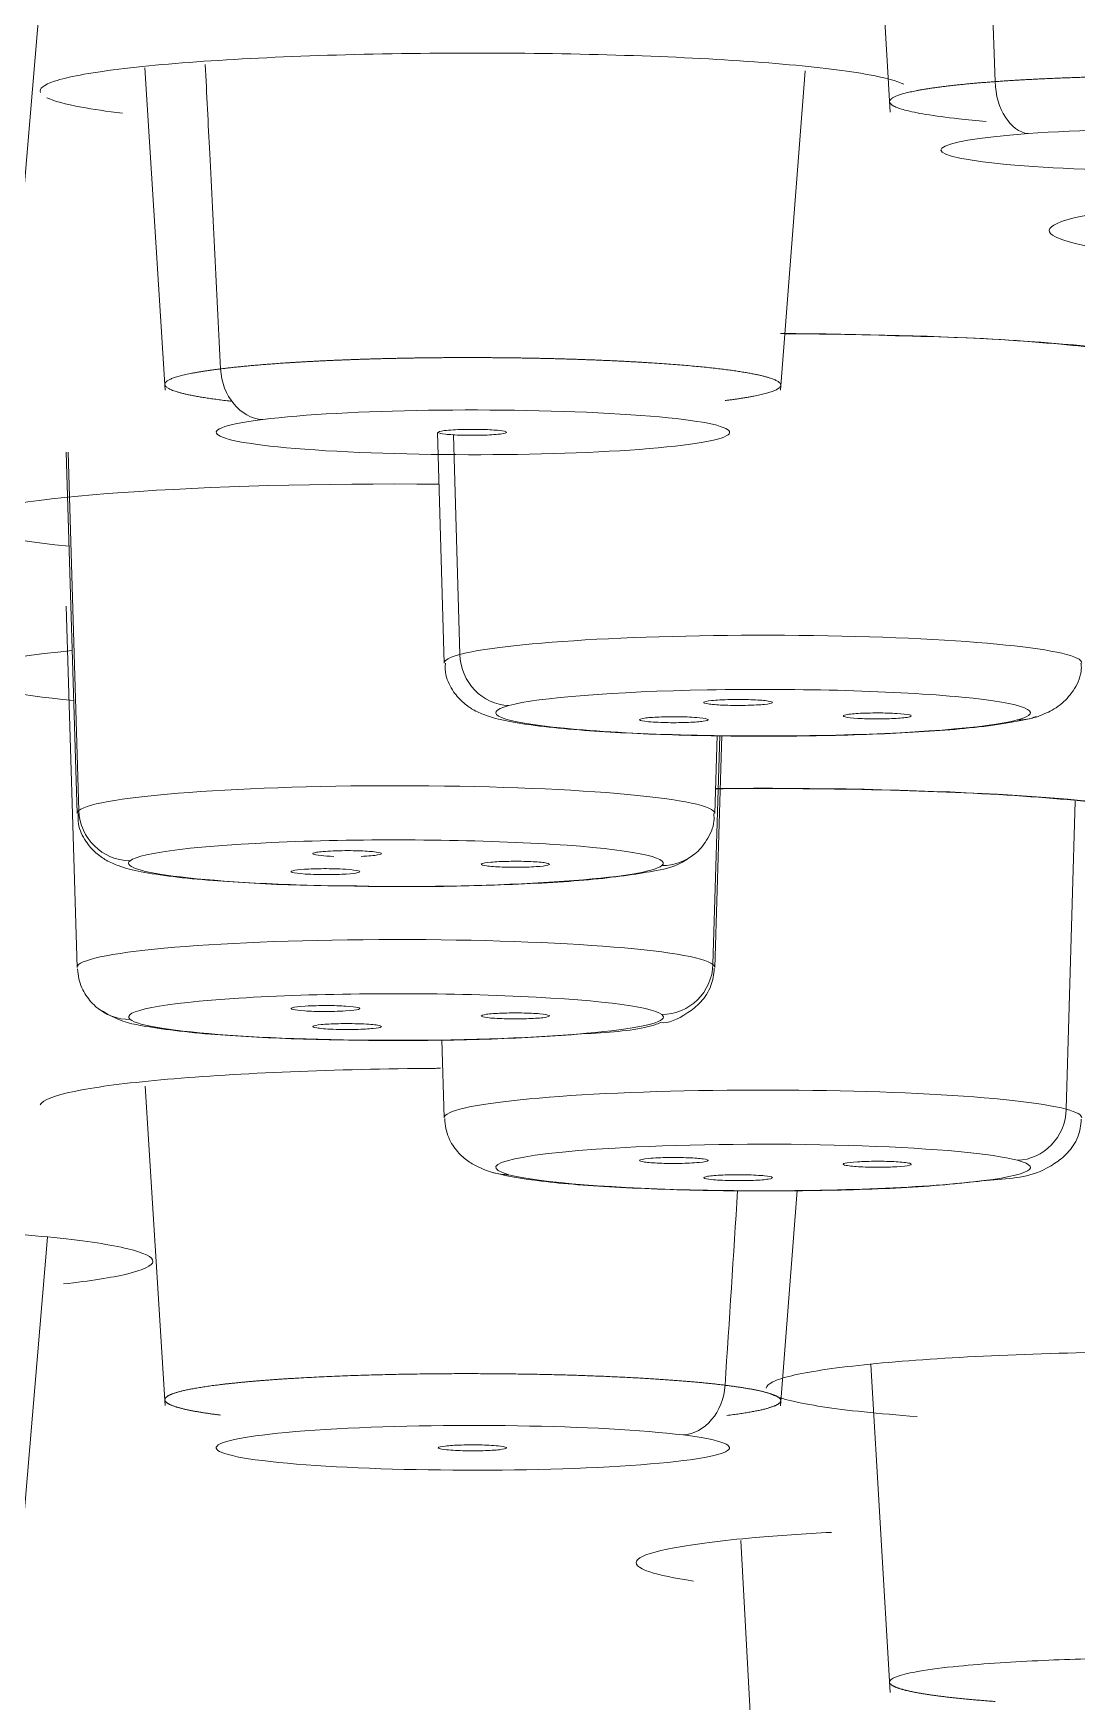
# Model space of a CAD drawing. Extents: x 19821 to 22981, y -91 to 2224.
# Drawn here: x 20639.25 to 20645.33, y 1299.02 to 1308.75 of the extents above; entities that cross this region are included whole.
import ezdxf

# ---------------------------------------------------------------- set-up
doc = ezdxf.new("R2010")
doc.units = 0
doc.header["$LTSCALE"] = 10
doc.header["$MEASUREMENT"] = 0
doc.layers.add('1', color=7, linetype='CONTINUOUS')

msp = doc.modelspace()

# ---------------------------------------------------------------- linework, layer by layer
at = {"layer": '1', "color": 7, "linetype": 'Continuous', "lineweight": 18}
for p, q in [((20639.1677, 1307.5492), (20639.3265, 1309.4401)), ((20644.1863, 1309.248), (20644.2429, 1308.2913)), ((20639.8967, 1308.55), (20640.0155, 1306.6692)), ((20643.6023, 1306.669), (20643.7468, 1308.5321)), ((20641.6022, 1306.4226), (20641.6427, 1305.0774)), ((20639.4386, 1306.307), (20639.502, 1304.1996)), ((20639.4386, 1305.4097), (20639.502, 1303.3022)), ((20643.2195, 1304.1996), (20643.2332, 1304.6555)), ((20643.2195, 1303.3022), (20643.2602, 1304.6551)), ((20641.629, 1302.8803), (20641.6427, 1302.4245)), ((20639.8979, 1302.6102), (20640.0155, 1300.7457)), ((20643.6023, 1300.7455), (20643.6996, 1302.0013)), ((20639.1677, 1299.8132), (20639.3281, 1301.7277)), ((20644.1299, 1300.9858), (20644.2429, 1299.0717)), ((20643.3711, 1299.9582), (20643.4777, 1298.0293))]:
    msp.add_line(p, q, dxfattribs=at)
at = {"layer": '1', "color": 7, "linetype": 'Continuous', "lineweight": 13}
for p, q in [((20644.8287, 1309.2214), (20644.8541, 1308.4693)), ((20641.697, 1306.4089), (20641.7337, 1305.1278)), ((20639.4496, 1306.3087), (20639.5122, 1304.217)), ((20643.2093, 1303.3196), (20643.2493, 1304.6553)), ((20645.2692, 1302.475), (20645.3206, 1304.2727))]:
    msp.add_line(p, q, dxfattribs=at)
for centre, major_axis, ratio, start_param, end_param in [((20690.341, 1302.9372), (-124.4861, 0), 0.087156, 4.712389, 6.292218), ((20647.6892, 1307.6001), (2.5193, 0), 0.087156, 2.617994, 5.570207), ((20643.5014, 1306.7803), (2.5193, 0), 0.087156, 0.42058, 1.530594), ((20641.3608, 1305.9025), (2.5193, 0), 0.087156, 1.471182, 3.036873), ((20641.3608, 1305.9025), (2.5193, 0), 0.087156, 3.036873, 3.85457), ((20643.5014, 1305.0778), (-1.8587, 0), 0.087156, 3.138993, 5.969026), ((20641.3608, 1305.0052), (2.5193, 0), 0.087156, 2.41757, 3.246312), ((20643.5014, 1305.0778), (-1.8587, 0), 0.087156, 5.969026, 6.285688), ((20642.0189, 1305.1287), (0.0777, -0.2898), 0.947437, 4.466481, 6.007286), ((20641.3608, 1305.0052), (2.5193, 0), 0.087156, 3.246312, 3.870851), ((20643.5014, 1304.7879), (-1.5589, 0), 0.087156, 2.827433, 5.969026), ((20643.5014, 1304.7879), (-1.5589, 0), 0.087156, 5.969026, 9.110619), ((20644.984, 1305.0448), (-0.0777, 0.2898), 0.947437, 2.865694, 3.262378), ((20641.3608, 1304.2), (-1.8587, 0), 0.087156, 3.138975, 6.178466), ((20643.5014, 1304.1274), (2.5193, 0), 0.087156, 0.314159, 1.681194), ((20641.3608, 1304.2), (-1.8587, 0), 0.087156, 6.178466, 6.285867), ((20639.8104, 1304.2232), (0.1915, -0.2309), 0.990737, 4.045491, 5.586296), ((20641.3608, 1303.9101), (-1.5589, 0), 0.087156, 3.036873, 6.178466), ((20642.9111, 1304.1948), (-0.1915, 0.2309), 0.990737, 2.444704, 3.146059), ((20641.3608, 1303.9101), (-1.5589, 0), 0.087156, 6.178466, 9.320058), ((20641.3608, 1303.3027), (-1.8587, 0), 0.087156, 3.246312, 6.285803), ((20642.9111, 1303.3258), (0.1915, 0.2309), 0.990737, 3.838482, 5.379287), ((20641.3608, 1303.3027), (-1.8587, 0), 0.087156, 3.13793, 3.246312), ((20641.3608, 1303.0128), (-1.5589, 0), 0.087156, 3.246312, 6.387905), ((20639.8104, 1303.2974), (-0.1915, -0.2309), 0.990737, 6.250622, 6.980074), ((20641.3608, 1303.0128), (-1.5589, 0), 0.087156, 0.10472, 3.246312), ((20643.5014, 1302.4249), (-1.8587, 0), 0.087156, 3.455752, 6.285785), ((20644.984, 1302.4759), (0.0777, 0.2898), 0.947437, 3.417491, 4.958297), ((20643.5014, 1302.4249), (-1.8587, 0), 0.087156, 3.136586, 3.455752), ((20643.5014, 1302.135), (-1.5589, 0), 0.087156, 5.208368, 6.597345), ((20642.0189, 1302.3919), (-0.0777, -0.2898), 0.947437, 6.234624, 6.559084), ((20643.5014, 1302.135), (-1.5589, 0), 0.087156, 0.314159, 3.455752)]:
    msp.add_ellipse(centre, major_axis=major_axis, ratio=ratio, start_param=start_param, end_param=end_param, dxfattribs=at)
at = {"layer": '1', "color": 7, "linetype": 'Continuous', "lineweight": 18}
for centre, major_axis, ratio, start_param, end_param in [((20690.341, 1301.9672), (-123.4865, 0), 0.087156, 4.712389, 6.221456), ((20690.341, 1301.9672), (121.8, 0), 0.087156, 1.570796, 4.70718), ((20690.341, 1301.9672), (-120.85, 0), 0.087156, 4.712389, 7.853982), ((20690.341, 1302.0157), (119.2483, 0), 0.087156, 1.570796, 3.197179), ((20690.341, 1301.9672), (119.4636, 0), 0.087156, 1.570796, 3.186508), ((20645.0468, 1308.465), (0.0219, -0.2992), 0.640428, 4.651214, 6.169339), ((20645.9609, 1308.0711), (-1.4224, 0), 0.087156, 5.410511, 8.551933), ((20645.961, 1308.0712), (-1.4224, 0), 0.087155, 2.269042, 5.410221), ((20640.5834, 1306.7969), (0.0371, -0.2977), 0.816051, 4.622212, 6.13175), ((20641.8094, 1306.4233), (-1.4963, 0), 0.087158, 5.67257, 8.813587), ((20641.8101, 1306.4235), (-1.4963, 0), 0.087155, 2.530762, 5.672225), ((20643.5014, 1302.135), (-1.5589, 0), 0.087156, 3.455752, 5.208368), ((20690.341, 1301.9672), (119.4636, 0), 0.087156, 3.216942, 4.712389), ((20690.341, 1302.0157), (119.2483, 0), 0.087156, 3.248753, 4.705425), ((20643.0348, 1300.8734), (0.0371, 0.2977), 0.816019, 3.293011, 4.785102), ((20641.8091, 1300.4997), (-1.4963, 0), 0.087156, 3.752485, 6.893948), ((20641.8091, 1300.4997), (-1.4963, 0), 0.087157, 0.610834, 3.752414), ((20690.341, 1301.9672), (-123.4865, 0), 0.087156, 0.153054, 1.5633)]:
    msp.add_ellipse(centre, major_axis=major_axis, ratio=ratio, start_param=start_param, end_param=end_param, dxfattribs=at)
for points, knots in [([(20639.7443, 1308.5416), (20639.9217, 1308.5637), (20640.34, 1308.5996), (20641.1602, 1308.6331), (20642.0672, 1308.6394), (20642.9135, 1308.6194), (20643.6533, 1308.5746), (20644.1226, 1308.5164), (20644.2826, 1308.4731), (20644.3223, 1308.454)], [0, 0, 0, 0, 0.148151, 0.296302, 0.444454, 0.592605, 0.740756, 0.888907, 1, 1, 1, 1]), ([(20639.2875, 1308.4059), (20639.2779, 1308.4281), (20639.3407, 1308.4765), (20639.5674, 1308.5196), (20639.7443, 1308.5416)], [0, 0, 0, 0, 0.461281, 1, 1, 1, 1]), ([(20644.8031, 1308.2373), (20644.7457, 1308.2421), (20644.6131, 1308.2547), (20644.4473, 1308.2768), (20644.3246, 1308.3022), (20644.2589, 1308.3259), (20644.2358, 1308.3469), (20644.2404, 1308.3613), (20644.2502, 1308.3699), (20644.256, 1308.374), (20644.263, 1308.378), (20644.2712, 1308.382), (20644.2805, 1308.386), (20644.2909, 1308.3899), (20644.3025, 1308.3938), (20644.3151, 1308.3976), (20644.3288, 1308.4014), (20644.3436, 1308.4051), (20644.3594, 1308.4088), (20644.3761, 1308.4125), (20644.3939, 1308.416), (20644.4126, 1308.4196), (20644.4323, 1308.423), (20644.4528, 1308.4264), (20644.4743, 1308.4298), (20644.4966, 1308.433), (20644.5198, 1308.4362), (20644.5437, 1308.4394), (20644.5685, 1308.4425), (20644.594, 1308.4455), (20644.6203, 1308.4484), (20644.6473, 1308.4513), (20644.6749, 1308.4541), (20644.7033, 1308.4568), (20644.7322, 1308.4594), (20644.7618, 1308.462), (20644.792, 1308.4645), (20644.8227, 1308.4669), (20644.8437, 1308.4685), (20644.8541, 1308.4693)], [0, 0, 0, 0, 0.079048, 0.194708, 0.298562, 0.390609, 0.470845, 0.539265, 0.554941, 0.570563, 0.58613, 0.601643, 0.617101, 0.632505, 0.647855, 0.663151, 0.678392, 0.693579, 0.708712, 0.723791, 0.738815, 0.753786, 0.768702, 0.783564, 0.798372, 0.813125, 0.827825, 0.84247, 0.857061, 0.871598, 0.886081, 0.90051, 0.914885, 0.929206, 0.943473, 0.957686, 0.971845, 0.985949, 1, 1, 1, 1]), ([(20644.8541, 1308.4693), (20644.8591, 1308.4696), (20644.869, 1308.4703), (20644.8841, 1308.4714), (20644.8993, 1308.4724), (20644.9147, 1308.4735), (20644.9302, 1308.4745), (20644.9459, 1308.4755), (20644.9618, 1308.4765), (20644.9778, 1308.4775), (20644.994, 1308.4784), (20645.0104, 1308.4794), (20645.0269, 1308.4803), (20645.0435, 1308.4812), (20645.0603, 1308.4822), (20645.0772, 1308.483), (20645.0943, 1308.4839), (20645.1115, 1308.4848), (20645.1289, 1308.4856), (20645.1464, 1308.4864), (20645.1641, 1308.4872), (20645.1819, 1308.488), (20645.1998, 1308.4888), (20645.2179, 1308.4895), (20645.2361, 1308.4903), (20645.2544, 1308.491), (20645.2729, 1308.4917), (20645.2915, 1308.4923), (20645.3102, 1308.493), (20645.329, 1308.4936), (20645.348, 1308.4943), (20645.3671, 1308.4949), (20645.3862, 1308.4955), (20645.4055, 1308.496), (20645.425, 1308.4966), (20645.4445, 1308.4971), (20645.4641, 1308.4976), (20645.4838, 1308.4981), (20645.5037, 1308.4985), (20645.5236, 1308.499), (20645.5436, 1308.4994), (20645.5638, 1308.4998), (20645.584, 1308.5002), (20645.6043, 1308.5005), (20645.6247, 1308.5008), (20645.6452, 1308.5012), (20645.6657, 1308.5015), (20645.6864, 1308.5017), (20645.7071, 1308.502), (20645.7278, 1308.5022), (20645.7487, 1308.5024), (20645.7696, 1308.5026), (20645.7906, 1308.5027), (20645.8116, 1308.5029), (20645.8327, 1308.503), (20645.8539, 1308.5031), (20645.8751, 1308.5031), (20645.8963, 1308.5032), (20645.9176, 1308.5032), (20645.939, 1308.5032), (20645.9603, 1308.5031), (20645.9818, 1308.5031), (20646.0032, 1308.503), (20646.0247, 1308.5029), (20646.0462, 1308.5028), (20646.0677, 1308.5026), (20646.0892, 1308.5024), (20646.1887, 1308.5015), (20646.3831, 1308.4984), (20646.6786, 1308.4889), (20646.9967, 1308.4718), (20647.2728, 1308.4482), (20647.4736, 1308.4215), (20647.5963, 1308.3961), (20647.6623, 1308.3724), (20647.6857, 1308.3514), (20647.6811, 1308.337), (20647.6713, 1308.3283), (20647.6655, 1308.3242), (20647.6585, 1308.3202), (20647.6504, 1308.3162), (20647.6411, 1308.3123), (20647.6307, 1308.3084), (20647.6192, 1308.3045), (20647.6066, 1308.3007), (20647.593, 1308.2969), (20647.5783, 1308.2932), (20647.5626, 1308.2895), (20647.5458, 1308.2859), (20647.5281, 1308.2823), (20647.5094, 1308.2788), (20647.4898, 1308.2753), (20647.4693, 1308.2719), (20647.4479, 1308.2686), (20647.4256, 1308.2653), (20647.4024, 1308.2621), (20647.3784, 1308.2589), (20647.3537, 1308.2558), (20647.3281, 1308.2528), (20647.3018, 1308.2499), (20647.2748, 1308.247), (20647.2471, 1308.2442), (20647.2187, 1308.2415), (20647.1897, 1308.2388), (20647.16, 1308.2362), (20647.1297, 1308.2337), (20647.0989, 1308.2313), (20647.0778, 1308.2297), (20647.0673, 1308.229)], [0, 0, 0, 0, 0.003581, 0.007169, 0.010763, 0.014363, 0.01797, 0.021584, 0.025204, 0.02883, 0.032463, 0.036102, 0.039747, 0.043399, 0.047058, 0.050723, 0.054394, 0.058072, 0.061756, 0.065446, 0.069144, 0.072847, 0.076557, 0.080273, 0.083996, 0.087726, 0.091461, 0.095203, 0.098952, 0.102707, 0.106469, 0.110237, 0.114011, 0.117792, 0.121579, 0.125373, 0.129173, 0.13298, 0.136793, 0.140613, 0.144439, 0.148271, 0.15211, 0.155955, 0.159807, 0.163666, 0.16753, 0.171402, 0.175279, 0.179163, 0.183054, 0.186951, 0.190855, 0.194765, 0.198681, 0.202604, 0.206533, 0.210469, 0.214411, 0.21836, 0.222316, 0.226277, 0.230245, 0.23422, 0.238201, 0.242189, 0.246183, 0.250183, 0.29761, 0.355048, 0.422489, 0.499923, 0.562507, 0.618797, 0.668784, 0.712461, 0.74982, 0.7583, 0.766752, 0.775177, 0.783575, 0.791945, 0.800289, 0.808605, 0.816893, 0.825155, 0.833389, 0.841596, 0.849776, 0.857928, 0.866053, 0.874151, 0.882222, 0.890265, 0.898281, 0.906269, 0.91423, 0.922164, 0.930071, 0.93795, 0.945802, 0.953627, 0.961424, 0.969194, 0.976936, 0.984652, 0.99234, 1, 1, 1, 1]), ([(20639.7658, 1308.2851), (20639.6743, 1308.2962), (20639.4825, 1308.3245), (20639.3652, 1308.3563), (20639.3255, 1308.3754)], [0, 0, 0, 0, 0.415508, 1, 1, 1, 1]), ([(20644.4214, 1306.9825), (20644.4379, 1306.9822), (20644.7559, 1306.9764), (20645.2395, 1306.9408), (20645.6616, 1306.8936), (20645.7925, 1306.8641), (20645.8203, 1306.8569)], [0, 0, 0, 0, 0.023208, 0.450685, 0.821363, 1, 1, 1, 1]), ([(20640.3975, 1306.6053), (20640.3939, 1306.6057), (20640.377, 1306.6077), (20640.3478, 1306.6112), (20640.311, 1306.616), (20640.2766, 1306.6208), (20640.2444, 1306.6257), (20640.2144, 1306.6306), (20640.1867, 1306.6356), (20640.1611, 1306.6406), (20640.1377, 1306.6456), (20640.1165, 1306.6507), (20640.0974, 1306.6557), (20640.0803, 1306.6607), (20640.0653, 1306.6658), (20640.0522, 1306.6708), (20640.0412, 1306.6758), (20640.032, 1306.6808), (20640.0247, 1306.6857), (20640.0192, 1306.6906), (20640.0155, 1306.6955), (20640.0135, 1306.7003), (20640.0131, 1306.705), (20640.0144, 1306.7097), (20640.0172, 1306.7144), (20640.0215, 1306.7189), (20640.0273, 1306.7234), (20640.0344, 1306.7279), (20640.0429, 1306.7322), (20640.0527, 1306.7365), (20640.0636, 1306.7407), (20640.0758, 1306.7448), (20640.089, 1306.7489), (20640.1033, 1306.7528), (20640.1186, 1306.7567), (20640.1349, 1306.7605), (20640.152, 1306.7642), (20640.17, 1306.7678), (20640.1888, 1306.7713), (20640.2083, 1306.7748), (20640.2284, 1306.7781), (20640.2492, 1306.7814), (20640.2706, 1306.7846), (20640.2926, 1306.7876), (20640.3149, 1306.7906), (20640.3304, 1306.7926), (20640.3381, 1306.7936)], [0, 0, 0, 0, 0.007481, 0.035985, 0.064231, 0.092219, 0.119948, 0.147419, 0.174631, 0.201585, 0.228281, 0.254718, 0.280897, 0.306818, 0.332481, 0.357885, 0.383031, 0.407919, 0.432549, 0.45692, 0.481033, 0.504889, 0.528486, 0.551825, 0.574905, 0.597728, 0.620293, 0.642599, 0.664648, 0.686438, 0.707971, 0.729245, 0.750261, 0.77102, 0.79152, 0.811763, 0.831747, 0.851474, 0.870942, 0.890153, 0.909105, 0.9278, 0.946237, 0.964416, 0.982337, 1, 1, 1, 1]), ([(20640.3381, 1306.7936), (20640.3422, 1306.7941), (20640.3505, 1306.7951), (20640.3632, 1306.7966), (20640.3762, 1306.7981), (20640.3896, 1306.7997), (20640.4032, 1306.8012), (20640.4172, 1306.8027), (20640.4315, 1306.8042), (20640.4461, 1306.8057), (20640.4611, 1306.8072), (20640.4763, 1306.8087), (20640.4919, 1306.8102), (20640.5079, 1306.8117), (20640.5242, 1306.8132), (20640.5408, 1306.8146), (20640.5577, 1306.8161), (20640.575, 1306.8175), (20640.5926, 1306.819), (20640.6106, 1306.8204), (20640.629, 1306.8218), (20640.6476, 1306.8232), (20640.6666, 1306.8246), (20640.686, 1306.826), (20640.7057, 1306.8273), (20640.7258, 1306.8287), (20640.7462, 1306.83), (20640.767, 1306.8313), (20640.7881, 1306.8326), (20640.8096, 1306.8339), (20640.8314, 1306.8351), (20640.8535, 1306.8364), (20640.876, 1306.8376), (20640.8989, 1306.8388), (20640.9221, 1306.8399), (20640.9457, 1306.8411), (20640.9695, 1306.8422), (20640.9938, 1306.8433), (20641.0183, 1306.8443), (20641.0432, 1306.8453), (20641.0685, 1306.8463), (20641.0941, 1306.8473), (20641.12, 1306.8483), (20641.1462, 1306.8492), (20641.1727, 1306.8501), (20641.1996, 1306.8509), (20641.2268, 1306.8517), (20641.2542, 1306.8525), (20641.282, 1306.8532), (20641.3101, 1306.8539), (20641.3385, 1306.8546), (20641.3672, 1306.8552), (20641.3961, 1306.8558), (20641.4253, 1306.8564), (20641.4548, 1306.8569), (20641.4846, 1306.8574), (20641.5146, 1306.8578), (20641.5449, 1306.8582), (20641.5754, 1306.8585), (20641.6062, 1306.8588), (20641.6371, 1306.859), (20641.6683, 1306.8592), (20641.6997, 1306.8594), (20641.7314, 1306.8595), (20641.7632, 1306.8595), (20641.7951, 1306.8595), (20641.8273, 1306.8595), (20641.8596, 1306.8594), (20641.8921, 1306.8592), (20641.9247, 1306.859), (20641.9574, 1306.8587), (20641.9902, 1306.8584), (20642.0232, 1306.8581), (20642.0563, 1306.8576), (20642.0894, 1306.8571), (20642.1226, 1306.8566), (20642.1558, 1306.856), (20642.1891, 1306.8553), (20642.2224, 1306.8546), (20642.2558, 1306.8539), (20642.2891, 1306.853), (20642.3224, 1306.8521), (20642.3557, 1306.8512), (20642.3889, 1306.8501), (20642.4221, 1306.8491), (20642.4552, 1306.8479), (20642.4882, 1306.8467), (20642.521, 1306.8455), (20642.5538, 1306.8441), (20642.5864, 1306.8427), (20642.6188, 1306.8413), (20642.6511, 1306.8398), (20642.6832, 1306.8382), (20642.715, 1306.8365), (20642.7466, 1306.8348), (20642.778, 1306.8331), (20642.8091, 1306.8312), (20642.8488, 1306.8288), (20642.8965, 1306.8257), (20642.951, 1306.8218), (20643.0033, 1306.8178), (20643.0535, 1306.8136), (20643.1014, 1306.8093), (20643.1471, 1306.8049), (20643.1906, 1306.8004), (20643.2318, 1306.7958), (20643.2707, 1306.7911), (20643.3074, 1306.7864), (20643.3418, 1306.7815), (20643.374, 1306.7766), (20643.4039, 1306.7717), (20643.4316, 1306.7667), (20643.4571, 1306.7617), (20643.4805, 1306.7567), (20643.5017, 1306.7517), (20643.5208, 1306.7466), (20643.5378, 1306.7416), (20643.5528, 1306.7365), (20643.5658, 1306.7315), (20643.5768, 1306.7265), (20643.586, 1306.7215), (20643.5932, 1306.7166), (20643.5987, 1306.7117), (20643.6024, 1306.7068), (20643.6044, 1306.702), (20643.6047, 1306.6973), (20643.6034, 1306.6926), (20643.6006, 1306.688), (20643.5963, 1306.6834), (20643.5905, 1306.6789), (20643.5833, 1306.6745), (20643.5748, 1306.6701), (20643.5651, 1306.6658), (20643.5541, 1306.6616), (20643.542, 1306.6575), (20643.5287, 1306.6535), (20643.5144, 1306.6495), (20643.4991, 1306.6456), (20643.4828, 1306.6419), (20643.4657, 1306.6382), (20643.4477, 1306.6346), (20643.429, 1306.631), (20643.4095, 1306.6276), (20643.3894, 1306.6243), (20643.3686, 1306.621), (20643.3472, 1306.6178), (20643.3253, 1306.6147), (20643.3029, 1306.6117), (20643.2875, 1306.6098), (20643.2798, 1306.6088)], [0, 0, 0, 0, 0.003803, 0.007635, 0.011497, 0.015388, 0.01931, 0.02326, 0.027241, 0.031251, 0.035291, 0.03936, 0.043459, 0.047587, 0.051745, 0.055933, 0.06015, 0.064397, 0.068674, 0.07298, 0.077316, 0.081682, 0.086077, 0.090502, 0.094956, 0.09944, 0.103954, 0.108497, 0.11307, 0.117672, 0.122305, 0.126966, 0.131658, 0.136379, 0.14113, 0.14591, 0.15072, 0.15556, 0.160429, 0.165328, 0.170256, 0.175214, 0.180202, 0.18522, 0.190267, 0.195344, 0.20045, 0.205586, 0.210752, 0.215947, 0.221172, 0.226427, 0.231711, 0.237025, 0.242369, 0.247742, 0.253145, 0.258577, 0.26404, 0.269532, 0.275053, 0.280604, 0.286185, 0.291796, 0.297436, 0.303106, 0.308805, 0.314534, 0.320293, 0.326082, 0.3319, 0.337748, 0.343625, 0.349532, 0.355469, 0.361436, 0.367432, 0.373458, 0.379514, 0.385599, 0.391714, 0.397858, 0.404033, 0.410237, 0.41647, 0.422734, 0.429027, 0.43535, 0.441702, 0.448084, 0.454496, 0.460937, 0.467409, 0.473909, 0.48044, 0.487, 0.49359, 0.50021, 0.512636, 0.524956, 0.537172, 0.549283, 0.561289, 0.57319, 0.584986, 0.596677, 0.608263, 0.619744, 0.631121, 0.642392, 0.653558, 0.664619, 0.675575, 0.686426, 0.697172, 0.707813, 0.718349, 0.72878, 0.739106, 0.749327, 0.759442, 0.769453, 0.779359, 0.789159, 0.798854, 0.808445, 0.81793, 0.82731, 0.836585, 0.845755, 0.854819, 0.863779, 0.872633, 0.881382, 0.890026, 0.898565, 0.906999, 0.915328, 0.923551, 0.931669, 0.939682, 0.94759, 0.955393, 0.96309, 0.970683, 0.97817, 0.985552, 0.992828, 1, 1, 1, 1]), ([(20641.6488, 1305.0774), (20641.647, 1305.0534), (20641.6494, 1304.9936), (20641.6925, 1304.9086), (20641.7563, 1304.8399), (20641.8253, 1304.7956), (20641.9149, 1304.7592), (20642.0761, 1304.7221), (20642.4134, 1304.6833), (20642.9693, 1304.6553), (20643.5829, 1304.6475), (20644.1919, 1304.6609), (20644.7242, 1304.6941), (20644.9644, 1304.7312), (20645.0617, 1304.755)], [0, 0, 0, 0, 0.016093, 0.042168, 0.065442, 0.089539, 0.121529, 0.191292, 0.334128, 0.459847, 0.591259, 0.721088, 0.851577, 1, 1, 1, 1]), ([(20645.0617, 1304.755), (20645.0895, 1304.7592), (20645.1458, 1304.7813), (20645.2385, 1304.8286), (20645.3208, 1304.9223), (20645.3603, 1305.0131), (20645.3568, 1305.0655), (20645.3551, 1305.0777)], [0, 0, 0, 0, 0.298872, 0.553077, 0.749831, 0.943213, 1, 1, 1, 1]), ([(20643.2214, 1304.3442), (20643.4715, 1304.3464), (20644.0304, 1304.3453), (20644.855, 1304.3174), (20645.5167, 1304.2625), (20645.7481, 1304.2238), (20645.8197, 1304.2044)], [0, 0, 0, 0, 0.219929, 0.49436, 0.766793, 1, 1, 1, 1]), ([(20639.5082, 1304.1998), (20639.5063, 1304.179), (20639.5069, 1304.1216), (20639.5476, 1304.0372), (20639.6106, 1303.9662), (20639.6794, 1303.9206), (20639.7654, 1303.8844), (20639.9215, 1303.8464), (20640.2453, 1303.8082), (20640.7146, 1303.7816), (20641.018, 1303.7775), (20641.1332, 1303.7772)], [0, 0, 0, 0, 0.026723, 0.077145, 0.121658, 0.167206, 0.22614, 0.348544, 0.623529, 0.863866, 1, 1, 1, 1]), ([(20643.1026, 1303.9639), (20643.1304, 1303.9854), (20643.1743, 1304.0377), (20643.2179, 1304.129), (20643.2156, 1304.1842), (20643.2138, 1304.1995)], [0, 0, 0, 0, 0.41929, 0.844573, 1, 1, 1, 1]), ([(20640.9947, 1303.9818), (20640.95, 1303.9795), (20640.8855, 1303.9745), (20640.8664, 1303.9633), (20640.9116, 1303.9546), (20640.9699, 1303.9509), (20640.9978, 1303.9498)], [0, 0, 0, 0, 0.266672, 0.533345, 0.800017, 1, 1, 1, 1]), ([(20641.1332, 1303.7772), (20641.2265, 1303.7749), (20641.5179, 1303.7704), (20642.0237, 1303.7828), (20642.545, 1303.8122), (20642.8556, 1303.8609), (20642.9998, 1303.8903), (20643.0866, 1303.9518), (20643.1026, 1303.9639)], [0, 0, 0, 0, 0.10833, 0.341817, 0.576255, 0.819334, 0.967225, 1, 1, 1, 1]), ([(20639.5047, 1303.2941), (20639.5071, 1303.2536), (20639.5216, 1303.1837), (20639.5734, 1303.1086), (20639.606, 1303.0768), (20639.6189, 1303.0665)], [0, 0, 0, 0, 0.409217, 0.782781, 1, 1, 1, 1]), ([(20642.9034, 1302.9798), (20642.949, 1302.9749), (20643.0209, 1303.0051), (20643.1389, 1303.0923), (20643.2029, 1303.1888), (20643.215, 1303.261), (20643.2161, 1303.2979)], [0, 0, 0, 0, 0.477032, 0.663369, 0.843354, 1, 1, 1, 1]), ([(20639.6189, 1303.0665), (20639.667, 1303.0348), (20639.7538, 1302.9877), (20639.9191, 1302.9521), (20640.2275, 1302.9111), (20640.7794, 1302.8818), (20641.392, 1302.8726), (20642.0051, 1302.8824), (20642.5327, 1302.9209), (20642.7844, 1302.9354), (20642.8927, 1302.9755), (20642.9034, 1302.9798)], [0, 0, 0, 0, 0.063218, 0.117813, 0.276463, 0.413168, 0.555827, 0.696394, 0.837451, 0.983447, 1, 1, 1, 1]), ([(20639.2869, 1302.5006), (20639.2885, 1302.5047), (20639.3098, 1302.5348), (20639.4847, 1302.5898), (20639.9895, 1302.6522), (20640.7261, 1302.6975), (20641.308, 1302.7112), (20641.6112, 1302.7135), (20641.621, 1302.7135)], [0, 0, 0, 0, 0.038043, 0.276551, 0.515058, 0.753566, 0.992073, 1, 1, 1, 1]), ([(20641.6454, 1302.4203), (20641.6472, 1302.3798), (20641.6608, 1302.3094), (20641.7184, 1302.2229), (20641.7849, 1302.1662), (20641.8611, 1302.1264), (20641.9119, 1302.1071), (20641.9411, 1302.1021)], [0, 0, 0, 0, 0.181515, 0.348071, 0.506116, 0.683464, 1, 1, 1, 1]), ([(20641.9411, 1302.1021), (20642.0125, 1302.0843), (20642.2073, 1302.0501), (20642.6555, 1302.0153), (20643.2567, 1301.9957), (20643.891, 1301.9994), (20644.4604, 1302.0189), (20644.9233, 1302.0757), (20645.094, 1302.0783), (20645.2771, 1302.2123), (20645.3419, 1302.3071), (20645.3554, 1302.3799), (20645.3571, 1302.4178)], [0, 0, 0, 0, 0.1105, 0.241752, 0.377829, 0.508653, 0.638729, 0.770971, 0.918979, 0.947079, 0.97499, 1, 1, 1, 1]), ([(20638.5381, 1301.7818), (20638.5961, 1301.7794), (20638.9098, 1301.7652), (20639.1754, 1301.7459), (20639.3669, 1301.726)], [0, 0, 0, 0, 0.180842, 1, 1, 1, 1]), ([(20639.3669, 1301.726), (20639.56, 1301.7059), (20639.8413, 1301.6627), (20639.996, 1301.5872), (20639.8403, 1301.5141), (20639.5788, 1301.4732), (20639.4227, 1301.4558)], [0, 0, 0, 0, 0.256719, 0.513438, 0.770157, 1, 1, 1, 1]), ([(20643.5201, 1300.8477), (20643.521, 1300.8602), (20643.5603, 1300.8976), (20643.8031, 1300.9555), (20644.3607, 1301.014), (20645.106, 1301.0519), (20645.826, 1301.0638), (20646.2726, 1301.0602), (20646.4232, 1301.0579)], [0, 0, 0, 0, 0.098693, 0.297939, 0.497186, 0.696433, 0.895679, 1, 1, 1, 1]), ([(20640.3381, 1300.6905), (20640.334, 1300.691), (20640.3258, 1300.692), (20640.3137, 1300.6936), (20640.3018, 1300.6952), (20640.29, 1300.6968), (20640.2783, 1300.6984), (20640.2667, 1300.7001), (20640.2554, 1300.7018), (20640.2441, 1300.7035), (20640.2331, 1300.7053), (20640.2222, 1300.707), (20640.2115, 1300.7088), (20640.201, 1300.7106), (20640.1907, 1300.7125), (20640.1806, 1300.7143), (20640.1707, 1300.7162), (20640.1611, 1300.7181), (20640.1516, 1300.7201), (20640.1424, 1300.722), (20640.1335, 1300.724), (20640.1248, 1300.726), (20640.1163, 1300.7281), (20640.1082, 1300.7301), (20640.1003, 1300.7322), (20640.0927, 1300.7343), (20640.0853, 1300.7364), (20640.0783, 1300.7386), (20640.0716, 1300.7407), (20640.0652, 1300.7429), (20640.0592, 1300.7451), (20640.0535, 1300.7474), (20640.0481, 1300.7496), (20640.0431, 1300.7519), (20640.0384, 1300.7542), (20640.0341, 1300.7565), (20640.0302, 1300.7588), (20640.0266, 1300.7612), (20640.0235, 1300.7636), (20640.0208, 1300.7659), (20640.0184, 1300.7683), (20640.0165, 1300.7708), (20640.0151, 1300.7732), (20640.014, 1300.7757), (20640.0134, 1300.7781), (20640.0133, 1300.7806), (20640.0136, 1300.7831), (20640.0144, 1300.7856), (20640.0156, 1300.7881), (20640.0174, 1300.7906), (20640.0196, 1300.7932), (20640.0223, 1300.7957), (20640.0256, 1300.7983), (20640.0293, 1300.8008), (20640.0336, 1300.8034), (20640.0384, 1300.806), (20640.0437, 1300.8086), (20640.0496, 1300.8111), (20640.056, 1300.8137), (20640.063, 1300.8163), (20640.0705, 1300.8189), (20640.0786, 1300.8215), (20640.0873, 1300.8241), (20640.0966, 1300.8267), (20640.1064, 1300.8293), (20640.1169, 1300.8319), (20640.1279, 1300.8345), (20640.1395, 1300.837), (20640.1518, 1300.8396), (20640.1646, 1300.8422), (20640.1781, 1300.8447), (20640.1922, 1300.8473), (20640.2069, 1300.8498), (20640.2222, 1300.8523), (20640.2382, 1300.8549), (20640.2548, 1300.8574), (20640.272, 1300.8598), (20640.2898, 1300.8623), (20640.3083, 1300.8647), (20640.3274, 1300.8672), (20640.3472, 1300.8696), (20640.3676, 1300.872), (20640.3887, 1300.8743), (20640.4103, 1300.8766), (20640.4327, 1300.879), (20640.4556, 1300.8812), (20640.4792, 1300.8835), (20640.5034, 1300.8857), (20640.5283, 1300.8879), (20640.5538, 1300.89), (20640.5799, 1300.8922), (20640.6067, 1300.8942), (20640.634, 1300.8963), (20640.662, 1300.8983), (20640.6906, 1300.9003), (20640.7198, 1300.9022), (20640.7496, 1300.9041), (20640.7888, 1300.9064), (20640.8378, 1300.9092), (20640.897, 1300.9123), (20640.957, 1300.9151), (20641.0178, 1300.9177), (20641.0792, 1300.9201), (20641.141, 1300.9223), (20641.2032, 1300.9242), (20641.2657, 1300.926), (20641.3284, 1300.9275), (20641.3911, 1300.9288), (20641.4538, 1300.9299), (20641.5164, 1300.9307), (20641.5787, 1300.9314), (20641.6407, 1300.9319), (20641.7023, 1300.9323), (20641.7635, 1300.9324), (20641.8241, 1300.9323), (20641.8841, 1300.9321), (20641.9435, 1300.9317), (20642.0021, 1300.9312), (20642.0599, 1300.9305), (20642.1169, 1300.9297), (20642.1729, 1300.9287), (20642.228, 1300.9275), (20642.2822, 1300.9263), (20642.3353, 1300.9249), (20642.3873, 1300.9234), (20642.4383, 1300.9217), (20642.4881, 1300.92), (20642.5368, 1300.9182), (20642.5843, 1300.9162), (20642.6307, 1300.9142), (20642.6758, 1300.9121), (20642.7197, 1300.9099), (20642.7624, 1300.9076), (20642.8039, 1300.9053), (20642.8441, 1300.9029), (20642.8831, 1300.9004), (20642.9208, 1300.8979), (20642.9573, 1300.8953), (20642.9926, 1300.8927), (20643.0267, 1300.89), (20643.0595, 1300.8873), (20643.0911, 1300.8846), (20643.1216, 1300.8818), (20643.1508, 1300.8791), (20643.1789, 1300.8762), (20643.2058, 1300.8734), (20643.2316, 1300.8706), (20643.2563, 1300.8677), (20643.272, 1300.8658), (20643.2798, 1300.8648)], [0, 0, 0, 0, 0.003803, 0.007635, 0.011497, 0.015388, 0.01931, 0.02326, 0.027241, 0.031251, 0.035291, 0.03936, 0.043459, 0.047587, 0.051745, 0.055933, 0.06015, 0.064397, 0.068674, 0.07298, 0.077316, 0.081682, 0.086077, 0.090502, 0.094956, 0.09944, 0.103954, 0.108497, 0.11307, 0.117672, 0.122305, 0.126966, 0.131658, 0.136379, 0.14113, 0.14591, 0.15072, 0.15556, 0.160429, 0.165328, 0.170256, 0.175214, 0.180202, 0.18522, 0.190267, 0.195344, 0.20045, 0.205586, 0.210752, 0.215947, 0.221172, 0.226427, 0.231711, 0.237025, 0.242369, 0.247742, 0.253145, 0.258577, 0.26404, 0.269532, 0.275053, 0.280604, 0.286185, 0.291796, 0.297436, 0.303106, 0.308805, 0.314534, 0.320293, 0.326082, 0.3319, 0.337748, 0.343625, 0.349532, 0.355469, 0.361436, 0.367432, 0.373458, 0.379514, 0.385599, 0.391714, 0.397858, 0.404033, 0.410237, 0.41647, 0.422734, 0.429027, 0.43535, 0.441702, 0.448084, 0.454496, 0.460937, 0.467409, 0.473909, 0.48044, 0.487, 0.49359, 0.50021, 0.512636, 0.524956, 0.537172, 0.549283, 0.561289, 0.57319, 0.584986, 0.596677, 0.608263, 0.619744, 0.631121, 0.642392, 0.653558, 0.664619, 0.675575, 0.686426, 0.697172, 0.707813, 0.718349, 0.72878, 0.739106, 0.749327, 0.759442, 0.769453, 0.779359, 0.789159, 0.798854, 0.808445, 0.81793, 0.82731, 0.836585, 0.845755, 0.854819, 0.863779, 0.872633, 0.881382, 0.890026, 0.898565, 0.906999, 0.915328, 0.923551, 0.931669, 0.939682, 0.94759, 0.955393, 0.96309, 0.970683, 0.97817, 0.985552, 0.992828, 1, 1, 1, 1]), ([(20643.2798, 1300.8648), (20643.2839, 1300.8643), (20643.2921, 1300.8633), (20643.3041, 1300.8617), (20643.3161, 1300.8601), (20643.3279, 1300.8585), (20643.3396, 1300.8569), (20643.3511, 1300.8552), (20643.3624, 1300.8535), (20643.3737, 1300.8518), (20643.3847, 1300.8501), (20643.3956, 1300.8483), (20643.4062, 1300.8465), (20643.4167, 1300.8447), (20643.427, 1300.8429), (20643.4371, 1300.841), (20643.447, 1300.8391), (20643.4567, 1300.8372), (20643.4661, 1300.8353), (20643.4753, 1300.8333), (20643.4842, 1300.8313), (20643.4929, 1300.8293), (20643.5014, 1300.8273), (20643.5096, 1300.8252), (20643.5175, 1300.8232), (20643.5251, 1300.8211), (20643.5324, 1300.8189), (20643.5394, 1300.8168), (20643.5461, 1300.8146), (20643.5525, 1300.8124), (20643.5585, 1300.8102), (20643.5643, 1300.808), (20643.5697, 1300.8057), (20643.5747, 1300.8035), (20643.5794, 1300.8012), (20643.5837, 1300.7989), (20643.5876, 1300.7965), (20643.5911, 1300.7942), (20643.5943, 1300.7918), (20643.597, 1300.7894), (20643.5994, 1300.787), (20643.6013, 1300.7846), (20643.6028, 1300.7822), (20643.6038, 1300.7797), (20643.6044, 1300.7773), (20643.6046, 1300.7748), (20643.6043, 1300.7723), (20643.6035, 1300.7698), (20643.6023, 1300.7673), (20643.6006, 1300.7648), (20643.5983, 1300.7622), (20643.5956, 1300.7597), (20643.5924, 1300.7571), (20643.5887, 1300.7546), (20643.5844, 1300.752), (20643.5796, 1300.7494), (20643.5743, 1300.7468), (20643.5685, 1300.7443), (20643.5621, 1300.7417), (20643.5551, 1300.7391), (20643.5476, 1300.7365), (20643.5395, 1300.7339), (20643.5308, 1300.7313), (20643.5216, 1300.7287), (20643.5117, 1300.7261), (20643.5013, 1300.7235), (20643.4903, 1300.7209), (20643.4787, 1300.7183), (20643.4665, 1300.7158), (20643.4536, 1300.7132), (20643.4402, 1300.7106), (20643.4261, 1300.7081), (20643.4114, 1300.7056), (20643.3961, 1300.703), (20643.3802, 1300.7005), (20643.3636, 1300.698), (20643.3464, 1300.6955), (20643.3286, 1300.6931), (20643.3101, 1300.6906), (20643.2969, 1300.689), (20643.2898, 1300.6881), (20643.2892, 1300.688)], [0, 0, 0, 0, 0.009839, 0.019754, 0.029747, 0.039816, 0.049963, 0.060186, 0.070487, 0.080865, 0.091319, 0.101851, 0.11246, 0.123146, 0.133908, 0.144748, 0.155665, 0.166659, 0.177729, 0.188877, 0.200102, 0.211404, 0.222783, 0.234239, 0.245771, 0.257381, 0.269068, 0.280832, 0.292673, 0.30459, 0.316585, 0.328657, 0.340806, 0.353031, 0.365334, 0.377714, 0.390171, 0.402704, 0.415315, 0.428003, 0.440767, 0.453609, 0.466527, 0.479523, 0.492595, 0.505745, 0.518971, 0.532274, 0.545655, 0.559112, 0.572646, 0.586257, 0.599945, 0.61371, 0.627552, 0.641471, 0.655467, 0.66954, 0.683689, 0.697916, 0.71222, 0.7266, 0.741057, 0.755592, 0.770203, 0.784891, 0.799656, 0.814498, 0.829417, 0.844413, 0.859485, 0.874635, 0.889861, 0.905165, 0.920545, 0.936002, 0.951536, 0.967147, 0.982835, 0.998599, 1, 1, 1, 1]), ([(20644.3998, 1300.682), (20644.17, 1300.6988), (20643.8073, 1300.7371), (20643.6004, 1300.7862), (20643.5513, 1300.8122), (20643.5492, 1300.8134)], [0, 0, 0, 0, 0.4883, 0.976601, 1, 1, 1, 1]), ([(20643.0961, 1299.7227), (20642.9843, 1299.7391), (20642.7865, 1299.7798), (20642.7239, 1299.8489), (20642.9391, 1299.9183), (20643.3713, 1299.9726), (20643.7383, 1299.9979), (20643.9, 1300.0066)], [0, 0, 0, 0, 0.176454, 0.399715, 0.622977, 0.846239, 1, 1, 1, 1]), ([(20644.8541, 1299.02), (20644.8492, 1299.0203), (20644.8393, 1299.0211), (20644.8247, 1299.0222), (20644.8102, 1299.0233), (20644.7958, 1299.0244), (20644.7815, 1299.0256), (20644.7674, 1299.0268), (20644.7533, 1299.028), (20644.7394, 1299.0292), (20644.7257, 1299.0304), (20644.7121, 1299.0316), (20644.6986, 1299.0328), (20644.6852, 1299.0341), (20644.672, 1299.0354), (20644.659, 1299.0367), (20644.6461, 1299.038), (20644.6334, 1299.0393), (20644.6208, 1299.0406), (20644.6083, 1299.042), (20644.5961, 1299.0433), (20644.584, 1299.0447), (20644.572, 1299.0461), (20644.5602, 1299.0475), (20644.5486, 1299.0489), (20644.5372, 1299.0504), (20644.5259, 1299.0518), (20644.5149, 1299.0533), (20644.504, 1299.0547), (20644.4933, 1299.0562), (20644.4827, 1299.0577), (20644.4724, 1299.0592), (20644.4622, 1299.0607), (20644.4523, 1299.0623), (20644.4425, 1299.0638), (20644.433, 1299.0654), (20644.4236, 1299.067), (20644.4145, 1299.0685), (20644.4055, 1299.0701), (20644.3968, 1299.0717), (20644.3882, 1299.0733), (20644.3799, 1299.075), (20644.3718, 1299.0766), (20644.364, 1299.0783), (20644.3563, 1299.0799), (20644.3488, 1299.0816), (20644.3416, 1299.0832), (20644.3346, 1299.0849), (20644.3279, 1299.0866), (20644.3214, 1299.0883), (20644.3151, 1299.09), (20644.309, 1299.0918), (20644.3032, 1299.0935), (20644.2976, 1299.0952), (20644.2923, 1299.097), (20644.2872, 1299.0987), (20644.2823, 1299.1005), (20644.2777, 1299.1023), (20644.2734, 1299.104), (20644.2693, 1299.1058), (20644.2654, 1299.1076), (20644.2618, 1299.1094), (20644.2585, 1299.1112), (20644.2554, 1299.113), (20644.2526, 1299.1148), (20644.2501, 1299.1167), (20644.2478, 1299.1185), (20644.2385, 1299.1269), (20644.2359, 1299.1437), (20644.2832, 1299.1698), (20644.4085, 1299.1988), (20644.6143, 1299.2252), (20644.8688, 1299.2458), (20645.1233, 1299.2596), (20645.3709, 1299.2685), (20645.5989, 1299.2736), (20645.7588, 1299.2753), (20645.8564, 1299.2757), (20645.902, 1299.2758), (20645.9475, 1299.2758), (20645.9929, 1299.2757), (20646.0381, 1299.2755), (20646.0831, 1299.2752), (20646.1279, 1299.2748), (20646.1725, 1299.2743), (20646.2167, 1299.2736), (20646.2606, 1299.273), (20646.3042, 1299.2722), (20646.3474, 1299.2713), (20646.3902, 1299.2703), (20646.4326, 1299.2693), (20646.4745, 1299.2681), (20646.516, 1299.2669), (20646.557, 1299.2656), (20646.5974, 1299.2642), (20646.6373, 1299.2627), (20646.6767, 1299.2612), (20646.7155, 1299.2595), (20646.7536, 1299.2578), (20646.7912, 1299.256), (20646.8281, 1299.2542), (20646.8644, 1299.2523), (20646.9, 1299.2503), (20646.9349, 1299.2483), (20646.9691, 1299.2462), (20647.0026, 1299.244), (20647.0354, 1299.2418), (20647.0567, 1299.2402), (20647.0673, 1299.2395)], [0, 0, 0, 0, 0.003581, 0.007169, 0.010763, 0.014363, 0.01797, 0.021584, 0.025204, 0.02883, 0.032463, 0.036102, 0.039747, 0.043399, 0.047058, 0.050723, 0.054394, 0.058072, 0.061756, 0.065446, 0.069144, 0.072847, 0.076557, 0.080273, 0.083996, 0.087726, 0.091461, 0.095203, 0.098952, 0.102707, 0.106469, 0.110237, 0.114011, 0.117792, 0.121579, 0.125373, 0.129173, 0.13298, 0.136793, 0.140613, 0.144439, 0.148271, 0.15211, 0.155955, 0.159807, 0.163666, 0.16753, 0.171402, 0.175279, 0.179163, 0.183054, 0.186951, 0.190855, 0.194765, 0.198681, 0.202604, 0.206533, 0.210469, 0.214411, 0.21836, 0.222316, 0.226277, 0.230245, 0.23422, 0.238201, 0.242189, 0.246183, 0.250183, 0.29761, 0.355048, 0.422489, 0.499923, 0.562507, 0.618797, 0.668784, 0.712461, 0.74982, 0.7583, 0.766752, 0.775177, 0.783575, 0.791945, 0.800289, 0.808605, 0.816893, 0.825155, 0.833389, 0.841596, 0.849776, 0.857928, 0.866053, 0.874151, 0.882222, 0.890265, 0.898281, 0.906269, 0.91423, 0.922164, 0.930071, 0.93795, 0.945802, 0.953627, 0.961424, 0.969194, 0.976936, 0.984652, 0.99234, 1, 1, 1, 1])]:
    msp.add_open_spline(points, degree=3, knots=knots, dxfattribs=at)
at = {"layer": '1', "color": 7, "linetype": 'Continuous', "lineweight": 13}
msp.add_open_spline([(20640.2488, 1308.5695), (20640.2575, 1308.3965), (20640.2873, 1307.8046), (20640.317, 1307.2126), (20640.3381, 1306.7936)], degree=3, knots=[0, 0, 0, 0, 0.292145, 1, 1, 1, 1], dxfattribs=at)
at = {"layer": '1', "color": 7, "linetype": 'Continuous', "lineweight": 18}
for points in [[(20643.6315, 1306.9984), (20643.8983, 1306.9971), (20644.1591, 1306.9917), (20644.4214, 1306.9825)], [(20641.6424, 1306.4334), (20641.6173, 1306.4295), (20641.5921, 1306.4222), (20641.6415, 1306.4118), (20641.7399, 1306.4059), (20641.8678, 1306.4055), (20641.9369, 1306.41), (20641.9703, 1306.4134)], [(20641.9703, 1306.4134), (20641.9954, 1306.4173), (20642.0206, 1306.4246), (20641.9712, 1306.435), (20641.8728, 1306.4409), (20641.7449, 1306.4413), (20641.6758, 1306.4368), (20641.6424, 1306.4334)], [(20643.3143, 1304.8646), (20643.2652, 1304.8632), (20643.19, 1304.8594), (20643.1448, 1304.8489), (20643.1704, 1304.8387), (20643.2608, 1304.8308), (20643.3467, 1304.83), (20643.3975, 1304.8305)], [(20643.3975, 1304.8305), (20643.4466, 1304.8319), (20643.5218, 1304.8357), (20643.567, 1304.8462), (20643.5414, 1304.8564), (20643.451, 1304.8643), (20643.3651, 1304.8651), (20643.3143, 1304.8646)], [(20643.1299, 1304.7587), (20643.0915, 1304.7617), (20643.016, 1304.7655), (20642.8888, 1304.7637), (20642.8005, 1304.7566), (20642.7674, 1304.7459), (20642.8025, 1304.739), (20642.8326, 1304.7354)], [(20642.8326, 1304.7354), (20642.871, 1304.7324), (20642.9465, 1304.7286), (20643.0737, 1304.7305), (20643.1619, 1304.7375), (20643.1951, 1304.7483), (20643.16, 1304.7551), (20643.1299, 1304.7587)], [(20643.977, 1304.7744), (20643.9663, 1304.77), (20643.9665, 1304.7624), (20644.0485, 1304.7538), (20644.1624, 1304.7506), (20644.2859, 1304.7535), (20644.3367, 1304.7596), (20644.3574, 1304.7636)], [(20644.3574, 1304.7636), (20644.3681, 1304.7681), (20644.3678, 1304.7756), (20644.2858, 1304.7843), (20644.172, 1304.7875), (20644.0484, 1304.7846), (20643.9976, 1304.7785), (20643.977, 1304.7744)], [(20641.1574, 1303.9499), (20641.2021, 1303.9522), (20641.2666, 1303.9573), (20641.2857, 1303.9684), (20641.2364, 1303.9779), (20641.1291, 1303.984), (20641.0433, 1303.9832), (20640.9947, 1303.9818)], [(20641.0669, 1303.8749), (20641.0222, 1303.8771), (20640.9393, 1303.8795), (20640.8193, 1303.8753), (20640.7497, 1303.8669), (20640.743, 1303.8557), (20640.7937, 1303.8497), (20640.8318, 1303.8467)], [(20640.8318, 1303.8467), (20640.8765, 1303.8444), (20640.9594, 1303.8421), (20641.0794, 1303.8462), (20641.1489, 1303.8547), (20641.1556, 1303.8658), (20641.1049, 1303.8719), (20641.0669, 1303.8749)], [(20642.2558, 1303.9019), (20642.2558, 1303.9064), (20642.2375, 1303.9139), (20642.1365, 1303.9209), (20642.0177, 1303.9219), (20641.9037, 1303.9168), (20641.8685, 1303.9099), (20641.858, 1303.9056)], [(20641.858, 1303.9056), (20641.8581, 1303.9011), (20641.8764, 1303.8937), (20641.9773, 1303.8867), (20642.0962, 1303.8856), (20642.2102, 1303.8907), (20642.2453, 1303.8976), (20642.2558, 1303.9019)], [(20640.8318, 1303.0762), (20640.7934, 1303.0732), (20640.7425, 1303.0671), (20640.7503, 1303.0559), (20640.8212, 1303.0475), (20640.9405, 1303.0435), (20641.0227, 1303.0458), (20641.0669, 1303.048)], [(20641.0669, 1303.048), (20641.1052, 1303.051), (20641.1562, 1303.0572), (20641.1483, 1303.0684), (20641.0775, 1303.0768), (20640.9581, 1303.0808), (20640.8759, 1303.0785), (20640.8318, 1303.0762)], [(20642.2558, 1303.021), (20642.2451, 1303.0254), (20642.2094, 1303.0323), (20642.094, 1303.0373), (20641.9753, 1303.0362), (20641.8759, 1303.0291), (20641.8579, 1303.0218), (20641.858, 1303.0173)], [(20641.858, 1303.0173), (20641.8688, 1303.0129), (20641.9044, 1303.006), (20642.0198, 1303.001), (20642.1385, 1303.0022), (20642.2379, 1303.0092), (20642.2559, 1303.0165), (20642.2558, 1303.021)], [(20641.1574, 1302.973), (20641.1083, 1302.9744), (20641.0217, 1302.9751), (20640.9141, 1302.9689), (20640.8663, 1302.9594), (20640.8863, 1302.9484), (20640.9504, 1302.9433), (20640.9947, 1302.9411)], [(20640.9947, 1302.9411), (20641.0438, 1302.9397), (20641.1304, 1302.939), (20641.238, 1302.9452), (20641.2858, 1302.9547), (20641.2658, 1302.9657), (20641.2017, 1302.9707), (20641.1574, 1302.973)], [(20642.8326, 1302.1875), (20642.8023, 1302.1839), (20642.7671, 1302.1769), (20642.8015, 1302.1661), (20642.8909, 1302.1592), (20643.0172, 1302.1574), (20643.092, 1302.1612), (20643.1299, 1302.1642)], [(20643.1299, 1302.1642), (20643.1602, 1302.1678), (20643.1954, 1302.1748), (20643.1609, 1302.1856), (20643.0716, 1302.1925), (20642.9453, 1302.1943), (20642.8705, 1302.1905), (20642.8326, 1302.1875)], [(20644.3574, 1302.1593), (20644.3364, 1302.1634), (20644.285, 1302.1695), (20644.1601, 1302.1723), (20644.0468, 1302.169), (20643.9663, 1302.1604), (20643.9662, 1302.1528), (20643.977, 1302.1485)], [(20643.977, 1302.1485), (20643.998, 1302.1444), (20644.0494, 1302.1383), (20644.1742, 1302.1354), (20644.2876, 1302.1387), (20644.3681, 1302.1474), (20644.3681, 1302.1549), (20644.3574, 1302.1593)], [(20643.3975, 1302.0924), (20643.3461, 1302.0929), (20643.2596, 1302.0921), (20643.1692, 1302.084), (20643.1451, 1302.0738), (20643.1909, 1302.0634), (20643.2657, 1302.0597), (20643.3143, 1302.0583)], [(20643.3143, 1302.0583), (20643.3657, 1302.0578), (20643.4522, 1302.0586), (20643.5426, 1302.0667), (20643.5667, 1302.0769), (20643.5209, 1302.0873), (20643.4461, 1302.091), (20643.3975, 1302.0924)], [(20641.9703, 1300.5095), (20641.9364, 1300.5129), (20641.8667, 1300.5175), (20641.7377, 1300.517), (20641.6402, 1300.511), (20641.5923, 1300.5006), (20641.6175, 1300.4934), (20641.6424, 1300.4895)], [(20641.6424, 1300.4895), (20641.6763, 1300.4861), (20641.746, 1300.4816), (20641.875, 1300.4821), (20641.9725, 1300.4881), (20642.0204, 1300.4984), (20641.9952, 1300.5056), (20641.9703, 1300.5095)]]:
    msp.add_open_spline(points, degree=3, dxfattribs=at)
at = {"layer": '1', "color": 7, "linetype": 'Continuous', "lineweight": 13}
msp.add_open_spline([(20643.2798, 1300.8648), (20643.3043, 1301.2432), (20643.3287, 1301.6215), (20643.3531, 1301.9998)], degree=3, dxfattribs=at)

doc.saveas('drawing.dxf')
